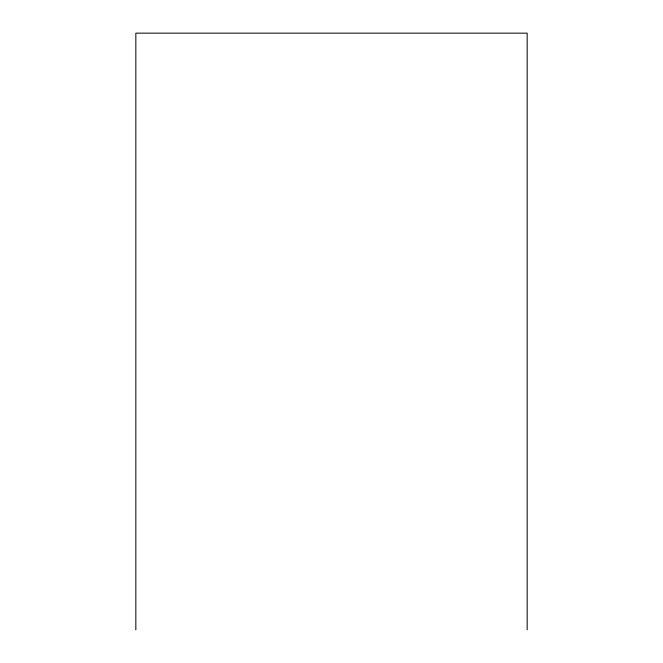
<?xml version="1.0" encoding="UTF-8"?>
<svg xmlns="http://www.w3.org/2000/svg" width="663" height="663" viewBox="0 0 663 663"><rect width="100%" height="100%" fill="white"/><g stroke="black" fill="none" stroke-linecap="round" stroke-linejoin="round"><path stroke-width="0.99" d="M527.16 629.85L527.16 33.15L135.84 33.15L135.84 629.85"/></g></svg>
